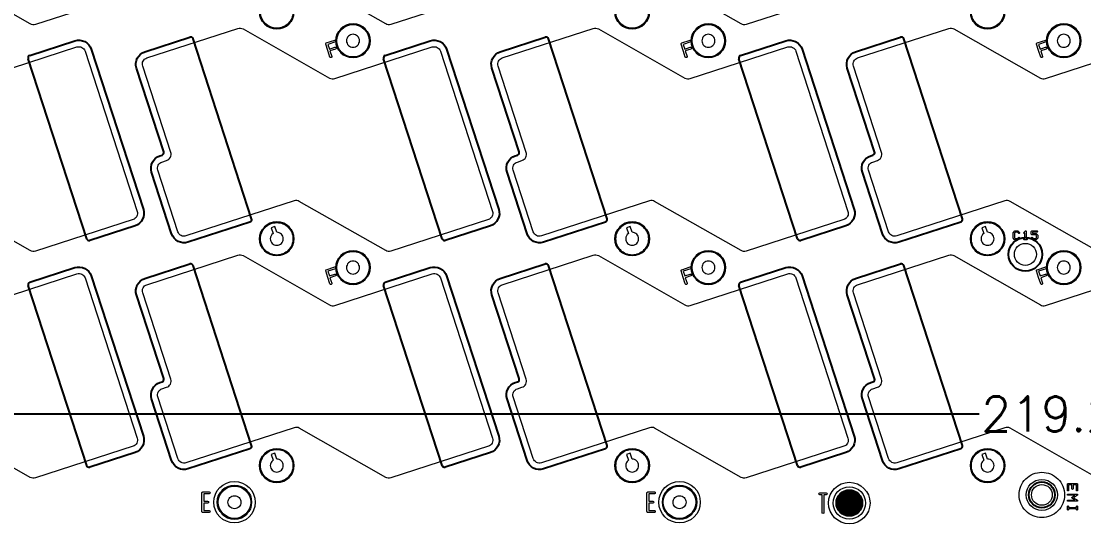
# Model space of a CAD drawing. Extents: x 2864 to 3941, y 2420 to 3182.
# Drawn here: x 3101.4 to 3183.3, y 2863.7 to 2903 of the extents above; entities that cross this region are included whole.
import ezdxf

# ---------------------------------------------------------------- set-up
doc = ezdxf.new("R2010")
doc.units = 0
doc.layers.get('0').update_dxf_attribs({"lineweight": 0})
doc.layers.get('Defpoints').update_dxf_attribs({"lineweight": 0})
for name, color, linetype in [('emia-t', 4, 'Continuous'), ('emia-t-dxf', 4, 'Continuous'), ('尺寸线', 3, 'Continuous')]:
    doc.layers.add(name, color=color, linetype=linetype)
doc.styles.get("Standard").update_dxf_attribs({"font": 'simplex.shx', "height": 2.7})
doc.dimstyles.get("Standard").update_dxf_attribs({"dimtxt": 6, "dimasz": 0.18, "dimexe": 0.18, "dimexo": 0.0625, "dimgap": 0.09, "dimtad": 0, "dimzin": 0, "dimdsep": 46, "dimtxsty": 'Standard', "dimcen": 0.09, "dimadec": 0, "dimazin": 0, "dimtfac": 1, "dimtdec": 4, "dimtofl": 0, "dimtmove": 0, "dimatfit": 3, "dimfxl": 0, "dimtolj": 1, "dimtzin": 0, "dimarcsym": 0})

# ---------------------------------------------------------------- blocks, each defined once
blk = doc.blocks.new('PAD_R1')
at = {"layer": 'emia-t', "const_width": 0.5}
blk.add_lwpolyline([(0.25, 0, 1), (-0.25, 0, 1)], format="xyb", close=True, dxfattribs=at)
blk = doc.blocks.new('*D5')
at = {"layer": 'Defpoints', "color": 0, "linetype": 'Continuous'}
for p in [(3291.338, 2872.667), (3072.138, 2856.456), (3291.338, 2856.456)]:
    blk.add_point(p, dxfattribs=at)
at = {"layer": '尺寸线', "color": 0, "linetype": 'Continuous', "lineweight": -2}
for p, q in [((3072.138, 2856.518), (3072.138, 2872.847)), ((3291.338, 2856.518), (3291.338, 2872.847)), ((3072.318, 2872.667), (3175.22, 2872.667)), ((3291.158, 2872.667), (3188.257, 2872.667))]:
    blk.add_line(p, q, dxfattribs=at)
at = {"layer": '尺寸线', "color": 0, "linetype": 'Continuous'}
for points in [[(3072.318, 2872.697), (3072.318, 2872.637), (3072.138, 2872.667)], [(3291.158, 2872.637), (3291.158, 2872.697), (3291.338, 2872.667)]]:
    blk.add_solid(points, dxfattribs=at)
at = {"layer": '尺寸线', "color": 0, "linetype": 'Continuous', "insert": (3181.738, 2872.667), "char_height": 2.7, "attachment_point": 5, "rotation": 360}
blk.add_mtext('\\A1;219.20', dxfattribs=at)

msp = doc.modelspace()

# ---------------------------------------------------------------- linework, layer by layer
at = {"linetype": 'Continuous'}
for points in [[(3083.323, 2917.006, -0.41422), (3083.644, 2917.636), (3090.665, 2919.917, -0.211093), (3091.067, 2919.876), (3097.733, 2916.077, 0.211093), (3098.135, 2916.035), (3105.652, 2918.478, -0.41422), (3106.282, 2918.157), (3110.299, 2905.793, -0.414215), (3109.978, 2905.163), (3102.462, 2902.721, -0.211093), (3102.06, 2902.762), (3095.393, 2906.561, 0.211091), (3094.991, 2906.602), (3086.662, 2903.896, -0.414218), (3086.032, 2904.217), (3084.487, 2908.972, -0.414217), (3084.808, 2909.602), (3085.165, 2909.718, 0.414216), (3085.486, 2910.348)], [(3110.723, 2917.006, -0.41422), (3111.044, 2917.636), (3118.065, 2919.917, -0.211093), (3118.467, 2919.876), (3125.133, 2916.077, 0.211093), (3125.535, 2916.035), (3133.052, 2918.478, -0.41422), (3133.682, 2918.157), (3137.699, 2905.793, -0.414215), (3137.378, 2905.163), (3129.862, 2902.721, -0.211093), (3129.46, 2902.762), (3122.793, 2906.561, 0.211091), (3122.391, 2906.602), (3114.062, 2903.896, -0.414218), (3113.432, 2904.217), (3111.887, 2908.972, -0.414217), (3112.208, 2909.602), (3112.565, 2909.718, 0.414216), (3112.886, 2910.348)], [(3138.123, 2917.006, -0.41422), (3138.444, 2917.636), (3145.465, 2919.917, -0.211093), (3145.867, 2919.876), (3152.533, 2916.077, 0.211093), (3152.935, 2916.035), (3160.452, 2918.478, -0.41422), (3161.082, 2918.157), (3165.099, 2905.793, -0.414215), (3164.778, 2905.163), (3157.262, 2902.721, -0.211093), (3156.86, 2902.762), (3150.193, 2906.561, 0.211091), (3149.791, 2906.602), (3141.462, 2903.896, -0.414218), (3140.832, 2904.217), (3139.287, 2908.972, -0.414217), (3139.608, 2909.602), (3139.965, 2909.718, 0.414216), (3140.286, 2910.348)], [(3119.811, 2903.676, -0.414215), (3121.061, 2904.926, -0.414215), (3122.311, 2903.676, -0.414215), (3121.061, 2902.426, -0.414215)], [(3147.211, 2903.676, -0.414215), (3148.461, 2904.926, -0.414215), (3149.711, 2903.676, -0.414215), (3148.461, 2902.426, -0.414215)], [(3174.611, 2903.676, -0.414215), (3175.861, 2904.926, -0.414215), (3177.111, 2903.676, -0.414215), (3175.861, 2902.426, -0.414215)], [(3083.323, 2899.506, -0.41422), (3083.644, 2900.136), (3090.665, 2902.417, -0.211093), (3091.067, 2902.376), (3097.733, 2898.577, 0.211093), (3098.135, 2898.535), (3105.652, 2900.978, -0.41422), (3106.282, 2900.657), (3110.299, 2888.293, -0.414215), (3109.978, 2887.663), (3102.462, 2885.221, -0.211093), (3102.06, 2885.262), (3095.393, 2889.061, 0.211091), (3094.991, 2889.102), (3086.662, 2886.396, -0.414218), (3086.032, 2886.717), (3084.487, 2891.472, -0.414217), (3084.808, 2892.102), (3085.165, 2892.218, 0.414216), (3085.486, 2892.848)], [(3110.723, 2899.506, -0.41422), (3111.044, 2900.136), (3118.065, 2902.417, -0.211093), (3118.467, 2902.376), (3125.133, 2898.577, 0.211093), (3125.535, 2898.535), (3133.052, 2900.978, -0.41422), (3133.682, 2900.657), (3137.699, 2888.293, -0.414215), (3137.378, 2887.663), (3129.862, 2885.221, -0.211093), (3129.46, 2885.262), (3122.793, 2889.061, 0.211091), (3122.391, 2889.102), (3114.062, 2886.396, -0.414218), (3113.432, 2886.717), (3111.887, 2891.472, -0.414217), (3112.208, 2892.102), (3112.565, 2892.218, 0.414216), (3112.886, 2892.848)], [(3138.123, 2899.506, -0.41422), (3138.444, 2900.136), (3145.465, 2902.417, -0.211093), (3145.867, 2902.376), (3152.533, 2898.577, 0.211093), (3152.935, 2898.535), (3160.452, 2900.978, -0.41422), (3161.082, 2900.657), (3165.099, 2888.293, -0.414215), (3164.778, 2887.663), (3157.262, 2885.221, -0.211093), (3156.86, 2885.262), (3150.193, 2889.061, 0.211091), (3149.791, 2889.102), (3141.462, 2886.396, -0.414218), (3140.832, 2886.717), (3139.287, 2891.472, -0.414217), (3139.608, 2892.102), (3139.965, 2892.218, 0.414216), (3140.286, 2892.848)], [(3165.523, 2899.506, -0.41422), (3165.844, 2900.136), (3172.865, 2902.417, -0.211093), (3173.267, 2902.376), (3179.933, 2898.577, 0.211093), (3180.335, 2898.535), (3187.852, 2900.978, -0.41422), (3188.482, 2900.657), (3192.499, 2888.293, -0.414215), (3192.178, 2887.663), (3184.662, 2885.221, -0.211093), (3184.26, 2885.262), (3177.593, 2889.061, 0.211091), (3177.191, 2889.102), (3168.862, 2886.396, -0.414218), (3168.232, 2886.717), (3166.687, 2891.472, -0.414217), (3167.008, 2892.102), (3167.365, 2892.218, 0.414216), (3167.686, 2892.848)], [(3124.833, 2901.197, -0.414237), (3124.881, 2901.292), (3125.543, 2901.507, -1), (3125.589, 2901.364), (3124.999, 2901.172), (3125.114, 2900.819), (3125.539, 2900.957, -1), (3125.585, 2900.814), (3125.16, 2900.676), (3125.298, 2900.252, -1), (3125.156, 2900.205), (3124.995, 2900.701), (3124.994, 2900.701)], [(3126.438, 2901.456, 0.414217), (3126.938, 2900.956, 0.414217), (3127.438, 2901.456, 0.414217), (3126.938, 2901.956, 0.414217)], [(3152.233, 2901.197, -0.414237), (3152.281, 2901.292), (3152.943, 2901.507, -1), (3152.989, 2901.364), (3152.399, 2901.172), (3152.514, 2900.819), (3152.939, 2900.957, -1), (3152.985, 2900.814), (3152.56, 2900.676), (3152.698, 2900.252, -1), (3152.556, 2900.205), (3152.395, 2900.701), (3152.394, 2900.701)], [(3153.838, 2901.456, 0.414217), (3154.338, 2900.956, 0.414217), (3154.838, 2901.456, 0.414217), (3154.338, 2901.956, 0.414217)], [(3179.633, 2901.197, -0.414237), (3179.681, 2901.292), (3180.343, 2901.507, -1), (3180.389, 2901.364), (3179.799, 2901.172), (3179.914, 2900.819), (3180.339, 2900.957, -1), (3180.385, 2900.814), (3179.96, 2900.676), (3180.098, 2900.252, -1), (3179.956, 2900.205), (3179.795, 2900.701), (3179.794, 2900.701)], [(3181.238, 2901.456, 0.414217), (3181.738, 2900.956, 0.414217), (3182.238, 2901.456, 0.414217), (3181.738, 2901.956, 0.414217)], [(3119.811, 2886.176, -0.414215), (3121.061, 2887.426, -0.414215), (3122.311, 2886.176, -0.414215), (3121.061, 2884.926, -0.414215)], [(3120.561, 2886.176, 0.414217), (3121.061, 2885.676, 0.414217), (3121.561, 2886.176, 0.414217), (3121.061, 2886.676, 0.002897), (3121.056, 2886.676), (3120.91, 2887.127), (3120.624, 2887.034), (3120.771, 2886.584, 0.242589)], [(3147.211, 2886.176, -0.414215), (3148.461, 2887.426, -0.414215), (3149.711, 2886.176, -0.414215), (3148.461, 2884.926, -0.414215)], [(3147.961, 2886.176, 0.414217), (3148.461, 2885.676, 0.414217), (3148.961, 2886.176, 0.414217), (3148.461, 2886.676, 0.002897), (3148.456, 2886.676), (3148.31, 2887.127), (3148.024, 2887.034), (3148.171, 2886.584, 0.242589)], [(3174.611, 2886.176, -0.414215), (3175.861, 2887.426, -0.414215), (3177.111, 2886.176, -0.414215), (3175.861, 2884.926, -0.414215)], [(3175.361, 2886.176, 0.414217), (3175.861, 2885.676, 0.414217), (3176.361, 2886.176, 0.414217), (3175.861, 2886.676, 0.002897), (3175.856, 2886.676), (3175.71, 2887.127), (3175.424, 2887.034), (3175.571, 2886.584, 0.242589)], [(3177.835, 2886.241), (3177.835, 2886.639, -0.200121), (3177.85, 2886.674), (3177.949, 2886.773, -0.200121), (3177.985, 2886.788), (3178.183, 2886.788, -0.200121), (3178.219, 2886.773), (3178.318, 2886.674, -1), (3178.247, 2886.603), (3178.163, 2886.688), (3178.005, 2886.688), (3177.935, 2886.618), (3177.935, 2886.262), (3178.005, 2886.192), (3178.163, 2886.192), (3178.247, 2886.277, -1), (3178.318, 2886.206), (3178.219, 2886.107, -0.200121), (3178.183, 2886.092), (3177.985, 2886.092, -0.200121), (3177.949, 2886.107), (3177.85, 2886.206, -0.200121)], [(3179.235, 2886.539), (3179.235, 2886.738, -0.414253), (3179.285, 2886.788), (3179.683, 2886.788, -1), (3179.683, 2886.688), (3179.335, 2886.688), (3179.335, 2886.589), (3179.583, 2886.589, -0.200121), (3179.619, 2886.574), (3179.718, 2886.475, -0.200121), (3179.733, 2886.44), (3179.733, 2886.241, -0.200121), (3179.718, 2886.206), (3179.619, 2886.107, -0.200121), (3179.583, 2886.092), (3179.385, 2886.092, -0.200121), (3179.349, 2886.107), (3179.25, 2886.206, -1), (3179.321, 2886.277), (3179.405, 2886.192), (3179.563, 2886.192), (3179.633, 2886.262), (3179.633, 2886.419), (3179.563, 2886.489), (3179.285, 2886.489, -0.414253)], [(3177.929, 2884.975, -0.414215), (3178.779, 2885.825, -0.414215), (3179.629, 2884.975, -0.414215), (3178.779, 2884.125, -0.414215)], [(3083.323, 2882.006, -0.41422), (3083.644, 2882.636), (3090.665, 2884.917, -0.211093), (3091.067, 2884.876), (3097.733, 2881.077, 0.211093), (3098.135, 2881.035), (3105.652, 2883.478, -0.41422), (3106.282, 2883.157), (3110.299, 2870.793, -0.414215), (3109.978, 2870.163), (3102.462, 2867.721, -0.211093), (3102.06, 2867.762), (3095.393, 2871.561, 0.211091), (3094.991, 2871.602), (3086.662, 2868.896, -0.414218), (3086.032, 2869.217), (3084.487, 2873.972, -0.414217), (3084.808, 2874.602), (3085.165, 2874.718, 0.414216), (3085.486, 2875.348)], [(3110.723, 2882.006, -0.41422), (3111.044, 2882.636), (3118.065, 2884.917, -0.211093), (3118.467, 2884.876), (3125.133, 2881.077, 0.211093), (3125.535, 2881.035), (3133.052, 2883.478, -0.41422), (3133.682, 2883.157), (3137.699, 2870.793, -0.414215), (3137.378, 2870.163), (3129.862, 2867.721, -0.211093), (3129.46, 2867.762), (3122.793, 2871.561, 0.211091), (3122.391, 2871.602), (3114.062, 2868.896, -0.414218), (3113.432, 2869.217), (3111.887, 2873.972, -0.414217), (3112.208, 2874.602), (3112.565, 2874.718, 0.414216), (3112.886, 2875.348)], [(3126.438, 2883.956, 0.414217), (3126.938, 2883.456, 0.414217), (3127.438, 2883.956, 0.414217), (3126.938, 2884.456, 0.414217)], [(3138.123, 2882.006, -0.41422), (3138.444, 2882.636), (3145.465, 2884.917, -0.211093), (3145.867, 2884.876), (3152.533, 2881.077, 0.211093), (3152.935, 2881.035), (3160.452, 2883.478, -0.41422), (3161.082, 2883.157), (3165.099, 2870.793, -0.414215), (3164.778, 2870.163), (3157.262, 2867.721, -0.211093), (3156.86, 2867.762), (3150.193, 2871.561, 0.211091), (3149.791, 2871.602), (3141.462, 2868.896, -0.414218), (3140.832, 2869.217), (3139.287, 2873.972, -0.414217), (3139.608, 2874.602), (3139.965, 2874.718, 0.414216), (3140.286, 2875.348)], [(3153.838, 2883.956, 0.414217), (3154.338, 2883.456, 0.414217), (3154.838, 2883.956, 0.414217), (3154.338, 2884.456, 0.414217)], [(3165.523, 2882.006, -0.41422), (3165.844, 2882.636), (3172.865, 2884.917, -0.211093), (3173.267, 2884.876), (3179.933, 2881.077, 0.211093), (3180.335, 2881.035), (3187.852, 2883.478, -0.41422), (3188.482, 2883.157), (3192.499, 2870.793, -0.414215), (3192.178, 2870.163), (3184.662, 2867.721, -0.211093), (3184.26, 2867.762), (3177.593, 2871.561, 0.211091), (3177.191, 2871.602), (3168.862, 2868.896, -0.414218), (3168.232, 2869.217), (3166.687, 2873.972, -0.414217), (3167.008, 2874.602), (3167.365, 2874.718, 0.414216), (3167.686, 2875.348)], [(3181.238, 2883.956, 0.414217), (3181.738, 2883.456, 0.414217), (3182.238, 2883.956, 0.414217), (3181.738, 2884.456, 0.414217)], [(3124.833, 2883.697, -0.414237), (3124.881, 2883.792), (3125.543, 2884.007, -1), (3125.589, 2883.864), (3124.999, 2883.672), (3125.114, 2883.319), (3125.539, 2883.457, -1), (3125.585, 2883.314), (3125.16, 2883.176), (3125.298, 2882.752, -1), (3125.156, 2882.705), (3124.995, 2883.201), (3124.994, 2883.201)], [(3152.233, 2883.697, -0.414237), (3152.281, 2883.792), (3152.943, 2884.007, -1), (3152.989, 2883.864), (3152.399, 2883.672), (3152.514, 2883.319), (3152.939, 2883.457, -1), (3152.985, 2883.314), (3152.56, 2883.176), (3152.698, 2882.752, -1), (3152.556, 2882.705), (3152.395, 2883.201), (3152.394, 2883.201)], [(3179.633, 2883.697, -0.414237), (3179.681, 2883.792), (3180.343, 2884.007, -1), (3180.389, 2883.864), (3179.799, 2883.672), (3179.914, 2883.319), (3180.339, 2883.457, -1), (3180.385, 2883.314), (3179.96, 2883.176), (3180.098, 2882.752, -1), (3179.956, 2882.705), (3179.795, 2883.201), (3179.794, 2883.201)], [(3119.811, 2868.676, -0.414215), (3121.061, 2869.926, -0.414215), (3122.311, 2868.676, -0.414215), (3121.061, 2867.426, -0.414215)], [(3120.561, 2868.676, 0.414217), (3121.061, 2868.176, 0.414217), (3121.561, 2868.676, 0.414217), (3121.061, 2869.176, 0.002897), (3121.056, 2869.176), (3120.91, 2869.627), (3120.624, 2869.534), (3120.771, 2869.084, 0.242589)], [(3147.211, 2868.676, -0.414215), (3148.461, 2869.926, -0.414215), (3149.711, 2868.676, -0.414215), (3148.461, 2867.426, -0.414215)], [(3147.961, 2868.676, 0.414217), (3148.461, 2868.176, 0.414217), (3148.961, 2868.676, 0.414217), (3148.461, 2869.176, 0.002897), (3148.456, 2869.176), (3148.31, 2869.627), (3148.024, 2869.534), (3148.171, 2869.084, 0.242589)], [(3174.611, 2868.676, -0.414215), (3175.861, 2869.926, -0.414215), (3177.111, 2868.676, -0.414215), (3175.861, 2867.426, -0.414215)], [(3175.361, 2868.676, 0.414217), (3175.861, 2868.176, 0.414217), (3176.361, 2868.676, 0.414217), (3175.861, 2869.176, 0.002897), (3175.856, 2869.176), (3175.71, 2869.627), (3175.424, 2869.534), (3175.571, 2869.084, 0.242589)], [(3178.299, 2866.413, -0.414215), (3180.049, 2868.163, -0.414215), (3181.799, 2866.413, -0.414215), (3180.049, 2864.663, -0.414215)], [(3182.012, 2866.768), (3182.012, 2867.231, -0.414253), (3182.062, 2867.281), (3182.41, 2867.281), (3182.758, 2867.281, -0.414253), (3182.808, 2867.231), (3182.808, 2866.768, -1), (3182.708, 2866.768), (3182.708, 2867.181), (3182.46, 2867.181), (3182.46, 2866.884, -1), (3182.36, 2866.884), (3182.36, 2867.181), (3182.112, 2867.181), (3182.112, 2866.768, -1)], [(3115.285, 2865.123), (3115.285, 2865.844), (3115.285, 2866.564, -0.414241), (3115.36, 2866.639), (3115.857, 2866.639, -1), (3115.857, 2866.489), (3115.435, 2866.489), (3115.435, 2865.919), (3115.732, 2865.919, -1), (3115.732, 2865.769), (3115.435, 2865.769), (3115.435, 2865.198), (3115.857, 2865.198, -1), (3115.857, 2865.048), (3115.36, 2865.048, -0.414241)], [(3117.299, 2865.849, -0.414217), (3117.799, 2866.349, -0.414217), (3118.299, 2865.849, -0.414217), (3117.799, 2865.349, -0.414217)], [(3149.6, 2865.123), (3149.6, 2865.844), (3149.6, 2866.564, -0.414241), (3149.675, 2866.639), (3150.171, 2866.639, -1), (3150.171, 2866.489), (3149.75, 2866.489), (3149.75, 2865.919), (3150.047, 2865.919, -1), (3150.047, 2865.769), (3149.75, 2865.769), (3149.75, 2865.198), (3150.171, 2865.198, -1), (3150.171, 2865.048), (3149.675, 2865.048, -0.414241)], [(3151.614, 2865.849, -0.414217), (3152.114, 2866.349, -0.414217), (3152.614, 2865.849, -0.414217), (3152.114, 2865.349, -0.414217)], [(3162.924, 2866.427, -1), (3162.924, 2866.577), (3163.173, 2866.577), (3163.421, 2866.577, -1), (3163.421, 2866.427), (3163.248, 2866.427), (3163.248, 2865.061, -1), (3163.098, 2865.061), (3163.098, 2866.427)], [(3164.703, 2865.787, -0.414217), (3165.203, 2866.287, -0.414217), (3165.703, 2865.787, -0.414217), (3165.203, 2865.287, -0.414217)]]:
    msp.add_lwpolyline(points, format="xyb", close=True, dxfattribs=at)
for points in [[(3178.649, 2886.674), (3178.749, 2886.773, -0.669786), (3178.834, 2886.738), (3178.834, 2886.192), (3178.883, 2886.192, -1), (3178.883, 2886.092), (3178.784, 2886.092)], [(3178.734, 2886.617), (3178.72, 2886.603, -1), (3178.649, 2886.674)], [(3178.784, 2886.092), (3178.685, 2886.092, -1), (3178.685, 2886.192), (3178.734, 2886.192), (3178.734, 2886.617)], [(3182.592, 2866.381), (3182.062, 2866.381, -1), (3182.062, 2866.481), (3182.758, 2866.481, -0.742416), (3182.785, 2866.39), (3182.5, 2866.199)], [(3182.592, 2866.018), (3182.382, 2866.158, -0.535214), (3182.382, 2866.241), (3182.592, 2866.381)], [(3182.062, 2865.918, -1), (3182.062, 2866.018), (3182.592, 2866.018)], [(3182.012, 2865.284), (3182.012, 2865.399), (3182.012, 2865.515, -1), (3182.112, 2865.515), (3182.112, 2865.449), (3182.708, 2865.449), (3182.708, 2865.515, -1), (3182.808, 2865.515), (3182.808, 2865.399)], [(3182.5, 2866.199), (3182.785, 2866.009, -0.742402), (3182.758, 2865.918), (3182.062, 2865.918)], [(3182.808, 2865.399), (3182.808, 2865.284, -1), (3182.708, 2865.284), (3182.708, 2865.349), (3182.112, 2865.349), (3182.112, 2865.284, -1), (3182.012, 2865.284)]]:
    msp.add_lwpolyline(points, format="xyb", dxfattribs=at)
for centre, radius in [((3126.938, 2901.456), 1.25), ((3154.338, 2901.456), 1.25), ((3181.738, 2901.456), 1.25), ((3126.938, 2883.956), 1.25), ((3154.338, 2883.956), 1.25), ((3181.738, 2883.956), 1.25), ((3117.799, 2865.849), 1.6), ((3117.799, 2865.849), 1.25), ((3152.114, 2865.849), 1.6), ((3152.114, 2865.849), 1.25), ((3165.203, 2865.787), 1.6), ((3180.049, 2866.413), 1.2), ((3180.049, 2866.413), 0.8), ((3165.203, 2865.787), 1.25)]:
    msp.add_circle(centre, radius)
at = {"layer": 'emia-t-dxf'}
for p, q in [((3110.89, 2900.611), (3114.361, 2901.739)), ((3119.125, 2887.725), (3114.613, 2901.611)), ((3138.29, 2900.611), (3141.761, 2901.739)), ((3146.525, 2887.725), (3142.013, 2901.611)), ((3165.69, 2900.611), (3169.161, 2901.739)), ((3173.925, 2887.725), (3169.413, 2901.611)), ((3106.404, 2886.186), (3101.892, 2900.072)), ((3133.804, 2886.186), (3129.292, 2900.072)), ((3161.204, 2886.186), (3156.692, 2900.072)), ((3110.89, 2883.111), (3114.361, 2884.239)), ((3119.125, 2870.225), (3114.613, 2884.111)), ((3138.29, 2883.111), (3141.761, 2884.239)), ((3146.525, 2870.225), (3142.013, 2884.111)), ((3165.69, 2883.111), (3169.161, 2884.239)), ((3173.925, 2870.225), (3169.413, 2884.111)), ((3106.404, 2868.686), (3101.892, 2882.572)), ((3133.804, 2868.686), (3129.292, 2882.572)), ((3161.204, 2868.686), (3156.692, 2882.572))]:
    msp.add_line(p, q, dxfattribs=at)
at = {"layer": 'emia-t-dxf', "linetype": 'Continuous'}
for points in [[(3102.021, 2900.324), (3105.497, 2901.453, -0.414215), (3106.757, 2900.811), (3110.775, 2888.447, -0.414216), (3110.132, 2887.187), (3106.656, 2886.058)], [(3129.421, 2900.324), (3132.897, 2901.453, -0.414215), (3134.157, 2900.811), (3138.175, 2888.447, -0.414216), (3137.532, 2887.187), (3134.056, 2886.058)], [(3156.821, 2900.324), (3160.297, 2901.453, -0.414215), (3161.557, 2900.811), (3165.575, 2888.447, -0.414216), (3164.932, 2887.187), (3161.456, 2886.058)], [(3112.349, 2892.884), (3110.248, 2899.351, -0.414215), (3110.89, 2900.611)], [(3139.749, 2892.884), (3137.648, 2899.351, -0.414215), (3138.29, 2900.611)], [(3167.149, 2892.884), (3165.048, 2899.351, -0.414215), (3165.69, 2900.611)], [(3118.996, 2887.473), (3114.216, 2885.92, -0.414215), (3112.956, 2886.562), (3111.411, 2891.318, -0.414214), (3112.053, 2892.578), (3112.221, 2892.632)], [(3146.396, 2887.473), (3141.616, 2885.92, -0.414215), (3140.356, 2886.562), (3138.811, 2891.318, -0.414214), (3139.453, 2892.578), (3139.621, 2892.632)], [(3173.796, 2887.473), (3169.016, 2885.92, -0.414215), (3167.756, 2886.562), (3166.211, 2891.318, -0.414214), (3166.853, 2892.578), (3167.021, 2892.632)], [(3102.021, 2882.824), (3105.497, 2883.953, -0.414215), (3106.757, 2883.311), (3110.775, 2870.947, -0.414216), (3110.132, 2869.687), (3106.656, 2868.558)], [(3129.421, 2882.824), (3132.897, 2883.953, -0.414215), (3134.157, 2883.311), (3138.175, 2870.947, -0.414216), (3137.532, 2869.687), (3134.056, 2868.558)], [(3156.821, 2882.824), (3160.297, 2883.953, -0.414215), (3161.557, 2883.311), (3165.575, 2870.947, -0.414216), (3164.932, 2869.687), (3161.456, 2868.558)], [(3112.349, 2875.384), (3110.248, 2881.851, -0.414215), (3110.89, 2883.111)], [(3139.749, 2875.384), (3137.648, 2881.851, -0.414215), (3138.29, 2883.111)], [(3167.149, 2875.384), (3165.048, 2881.851, -0.414215), (3165.69, 2883.111)], [(3118.996, 2869.973), (3114.216, 2868.42, -0.414215), (3112.956, 2869.062), (3111.411, 2873.818, -0.414214), (3112.053, 2875.078), (3112.221, 2875.132)], [(3146.396, 2869.973), (3141.616, 2868.42, -0.414215), (3140.356, 2869.062), (3138.811, 2873.818, -0.414214), (3139.453, 2875.078), (3139.621, 2875.132)], [(3173.796, 2869.973), (3169.016, 2868.42, -0.414215), (3167.756, 2869.062), (3166.211, 2873.818, -0.414214), (3166.853, 2875.078), (3167.021, 2875.132)]]:
    msp.add_lwpolyline(points, format="xyb", dxfattribs=at)
at = {"layer": 'emia-t-dxf'}
for centre, radius in [((3121.061, 2903.676), 1.3), ((3148.461, 2903.676), 1.3), ((3175.861, 2903.676), 1.3), ((3126.938, 2901.456), 1.3), ((3154.338, 2901.456), 1.3), ((3181.738, 2901.456), 1.3), ((3121.061, 2886.176), 1.3), ((3148.461, 2886.176), 1.3), ((3175.861, 2886.176), 1.3), ((3178.779, 2884.975), 1.3), ((3126.938, 2883.956), 1.3), ((3154.338, 2883.956), 1.3), ((3181.738, 2883.956), 1.3), ((3121.061, 2868.676), 1.3), ((3148.461, 2868.676), 1.3), ((3175.861, 2868.676), 1.3), ((3117.799, 2865.849), 1.3), ((3152.114, 2865.849), 1.3), ((3180.049, 2866.413), 1), ((3165.203, 2865.787), 1)]:
    msp.add_circle(centre, radius, dxfattribs=at)
for centre, start, end in [((3114.423, 2901.549), 17.99976, 108.00044), ((3141.823, 2901.549), 17.99976, 108.00044), ((3169.223, 2901.549), 17.99976, 108.00044), ((3102.082, 2900.133), 107.99976, 198.00044), ((3129.482, 2900.133), 107.99976, 198.00044), ((3156.882, 2900.133), 107.99976, 198.00044), ((3112.159, 2892.822), 287.99976, 18.00044), ((3139.559, 2892.822), 287.99976, 18.00044), ((3166.959, 2892.822), 287.99976, 18.00044), ((3118.934, 2887.664), 288.00044, 17.99976), ((3146.334, 2887.664), 288.00044, 17.99976), ((3173.734, 2887.664), 288.00044, 17.99976), ((3106.594, 2886.248), 198.00044, 287.99976), ((3133.994, 2886.248), 198.00044, 287.99976), ((3161.394, 2886.248), 198.00044, 287.99976), ((3114.423, 2884.049), 17.99976, 108.00044), ((3141.823, 2884.049), 17.99976, 108.00044), ((3169.223, 2884.049), 17.99976, 108.00044), ((3102.082, 2882.633), 107.99976, 198.00044), ((3129.482, 2882.633), 107.99976, 198.00044), ((3156.882, 2882.633), 107.99976, 198.00044), ((3112.159, 2875.322), 287.99976, 18.00044), ((3139.559, 2875.322), 287.99976, 18.00044), ((3166.959, 2875.322), 287.99976, 18.00044), ((3118.934, 2870.164), 288.00044, 17.99976), ((3146.334, 2870.164), 288.00044, 17.99976), ((3173.734, 2870.164), 288.00044, 17.99976), ((3106.594, 2868.748), 198.00044, 287.99976), ((3133.994, 2868.748), 198.00044, 287.99976), ((3161.394, 2868.748), 198.00044, 287.99976)]:
    msp.add_arc(centre, 0.2, start, end, dxfattribs=at)

# ---------------------------------------------------------------- block references
at = {"layer": 'emia-t-dxf', "xscale": 2, "yscale": 2}
msp.add_blockref('PAD_R1', (3165.203, 2865.787), dxfattribs=at)

# ---------------------------------------------------------------- dimensions: what is measured, and where the dimension line sits
at = {"layer": '尺寸线', "linetype": 'Continuous'}
dim = msp.add_aligned_dim(p1=(3072.138, 2856.456), p2=(3291.338, 2856.456), distance=16.212, dimstyle='Standard', dxfattribs=at)
dim.commit()
dim.dimension.update_dxf_attribs({"geometry": '*D5', "text_midpoint": (3181.738, 2872.667)})

doc.saveas('drawing.dxf')
